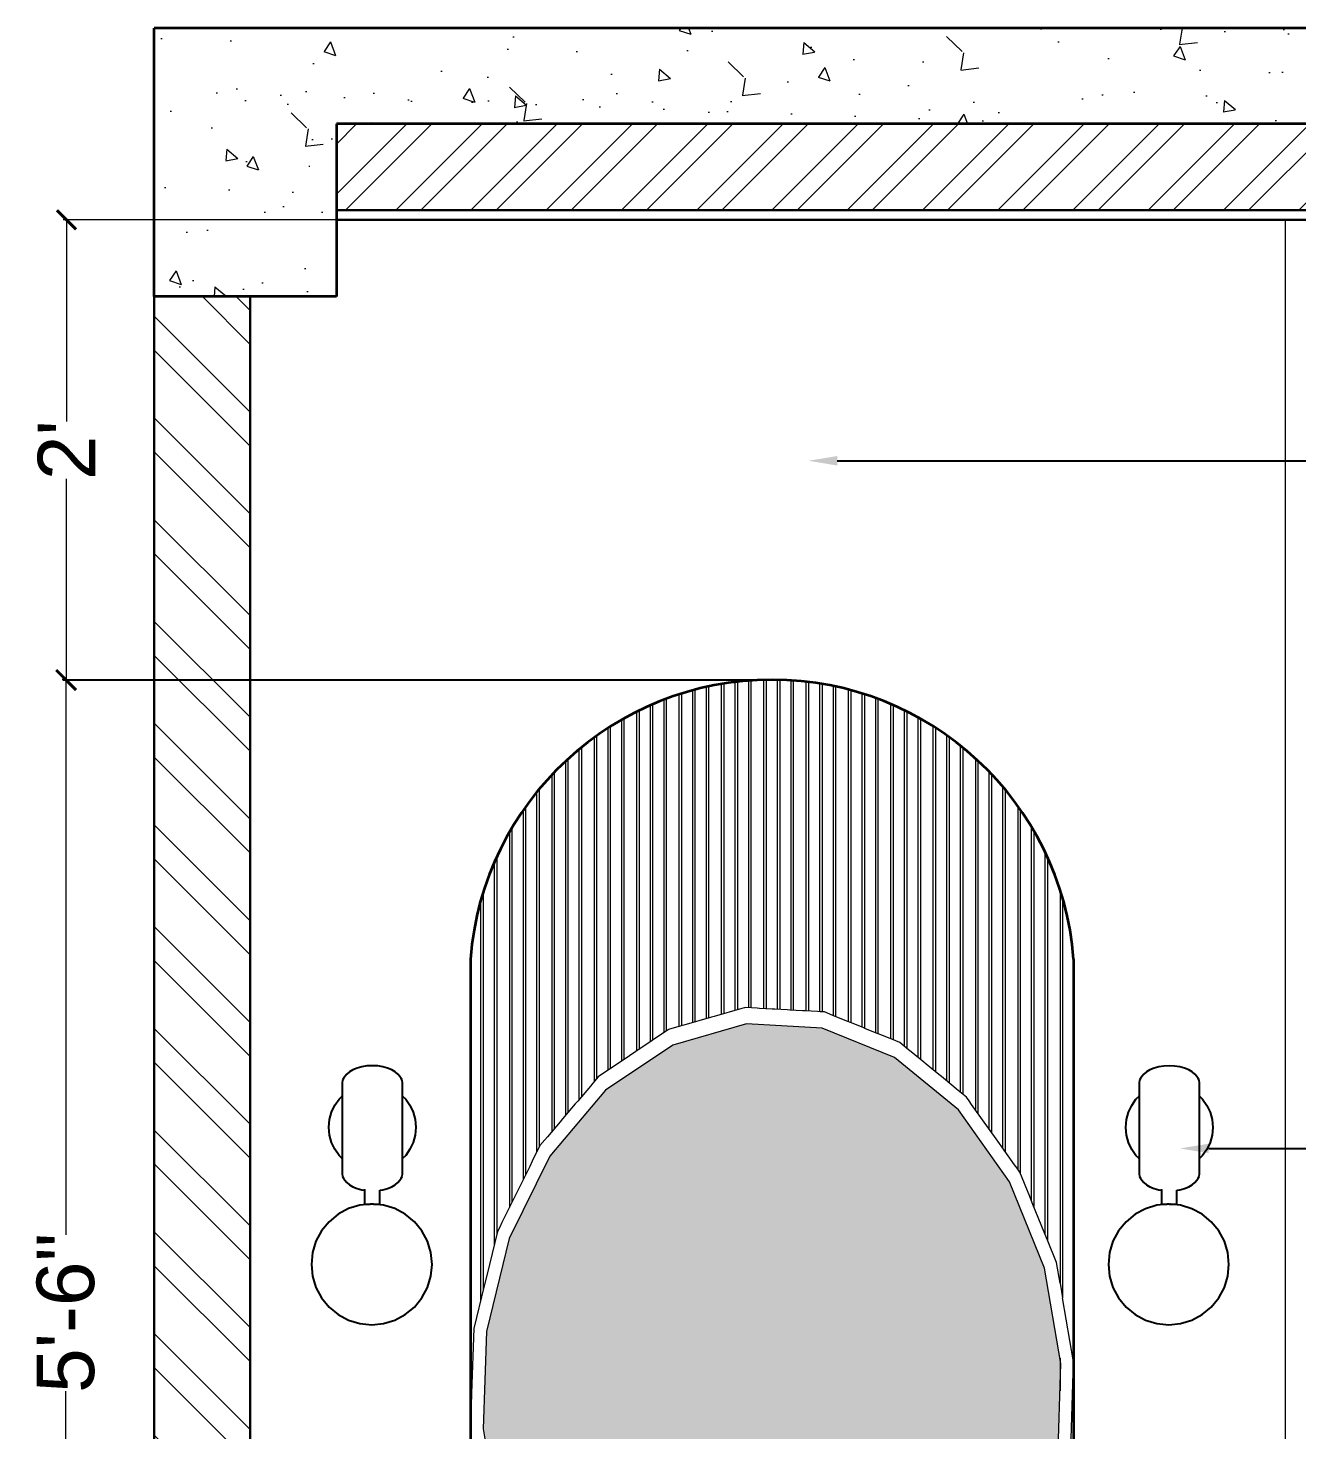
# Model space of a CAD drawing. Header units: inches. Extents: x 3324238 to 135265466, y -1036581 to 20094598.
# Drawn here: x 3355518.3 to 3355584.4, y -520094.9 to -520021.8 of the extents above; entities that cross this region are included whole.
import ezdxf
from ezdxf import colors
from ezdxf.entities.mleader import LeaderData, LeaderLine
from ezdxf.math import Vec2, Vec3

# ---------------------------------------------------------------- set-up
doc = ezdxf.new("R2010")
doc.units = ezdxf.units.IN
doc.header["$MEASUREMENT"] = 0
doc.header["$PDMODE"] = 3
for name, color, linetype, lineweight in [('dim05', 1, 'Continuous', 13), ('FURNITURE', 32, 'Continuous', 13), ('FURNITURE-1', 251, 'Continuous', 5), ('Labelling', 1, 'Continuous', 25), ('wall', 7, 'Continuous', 30)]:
    doc.layers.add(name, color=color, linetype=linetype, lineweight=lineweight)
doc.layers.add('hatch', color=253, linetype='Continuous', lineweight=0, transparency=0.4)
doc.layers.add('str coll', color=6, linetype='Continuous')
doc.styles.get("Standard").update_dxf_attribs({"font": 'GOTHIC.TTF'})
doc.styles.add('The Thakors 3 inches', font='arial.ttf', dxfattribs={"height": 3})
doc.dimstyles.new('The Thakors 3 inches', dxfattribs={"dimtxt": 3, "dimasz": 1, "dimexe": 0.179993, "dimexo": 0.0625, "dimgap": 0.089996, "dimtad": 0, "dimzin": 0, "dimdsep": 46, "dimlunit": 4, "dimtxsty": 'The Thakors 3 inches', "dimblk": 'ARCHTICK', "dimcen": 0.089996, "dimclrd": 5, "dimclre": 5, "dimclrt": 1, "dimadec": 0, "dimazin": 0, "dimtfac": 0.799988, "dimtofl": 0, "dimtmove": 1, "dimatfit": 3, "dimfxl": 1, "dimtolj": 1, "dimtzin": 0, "dimlwd": 5, "dimlwe": 13, "dimarcsym": 0})

# ---------------------------------------------------------------- blocks, each defined once
blk = doc.blocks.new('_ArchTick')
at = {"color": 0, "linetype": 'ByBlock', "const_width": 0.15}
blk.add_lwpolyline([(-0.5, -0.5), (0.5, 0.5)], dxfattribs=at)
blk = doc.blocks.new('*D189')
at = {"layer": 'Defpoints', "color": 0, "lineweight": 30, "ltscale": 4, "transparency": 16777216}
for p in [(3355520.23, -520055.779), (3355557.141, -520055.779, 0), (3355556.815, -520121.8, 0)]:
    blk.add_point(p, dxfattribs=at)
at = {"layer": 'dim05', "color": 5, "lineweight": 13, "ltscale": 4, "transparency": 16777216}
for p, q in [((3355557.079, -520055.779), (3355520.05, -520055.779)), ((3355556.753, -520121.8), (3355520.05, -520121.8))]:
    blk.add_line(p, q, dxfattribs=at)
at = {"layer": 'dim05', "color": 152, "lineweight": 5, "ltscale": 4, "transparency": 16777216}
for p, q in [((3355520.23, -520055.779), (3355520.23, -520084.712)), ((3355520.23, -520121.8), (3355520.23, -520092.867))]:
    blk.add_line(p, q, dxfattribs=at)
for p, rotation in [((3355520.23, -520055.779), 90), ((3355520.23, -520121.8), 270)]:
    blk.add_blockref('_ArchTick', p, dxfattribs=dict(at, rotation=rotation))
at = {"layer": 'dim05', "color": 1, "lineweight": 5, "ltscale": 4, "transparency": 16777216, "insert": (3355520.23, -520088.79), "char_height": 3, "attachment_point": 5, "rotation": 90, "style": 'The Thakors 3 inches'}
blk.add_mtext('\\A1;5\'-6"', dxfattribs=at)
blk = doc.blocks.new('*D190')
at = {"layer": 'Defpoints', "color": 0, "lineweight": 30, "ltscale": 4, "transparency": 16777216}
for p in [(3355520.269, -520031.804), (3355558.172, -520031.804), (3355558.172, -520055.818, 0)]:
    blk.add_point(p, dxfattribs=at)
at = {"layer": 'dim05', "color": 5, "lineweight": 13, "ltscale": 4, "transparency": 16777216}
for p, q in [((3355558.11, -520031.804), (3355520.089, -520031.804)), ((3355558.11, -520055.818), (3355520.089, -520055.818))]:
    blk.add_line(p, q, dxfattribs=at)
at = {"layer": 'dim05', "color": 152, "lineweight": 5, "ltscale": 4, "transparency": 16777216}
for p, q in [((3355520.269, -520031.804), (3355520.269, -520042.315)), ((3355520.269, -520055.818), (3355520.269, -520045.307))]:
    blk.add_line(p, q, dxfattribs=at)
for p, rotation in [((3355520.269, -520031.804), 90), ((3355520.269, -520055.818), 270)]:
    blk.add_blockref('_ArchTick', p, dxfattribs=dict(at, rotation=rotation))
at = {"layer": 'dim05', "color": 1, "lineweight": 5, "ltscale": 4, "transparency": 16777216, "insert": (3355520.269, -520043.811), "char_height": 3, "attachment_point": 5, "rotation": 90, "style": 'The Thakors 3 inches'}
blk.add_mtext("\\A1;2'", dxfattribs=at)

msp = doc.modelspace()

# ---------------------------------------------------------------- hatches: boundary and pattern name
at = {"layer": 'FURNITURE'}
h = msp.add_hatch(color=256, dxfattribs=at)
h.set_gradient(color1=(199, 200, 202), name='CYLINDER')
h.paths.add_polyline_path([(3355558.204, -520112.466), (3355558.204, -520112.525), (3355558.389, -520112.535), (3355562.244, -520111.432), (3355565.746, -520109.082), (3355568.656, -520105.644), (3355570.777, -520101.354), (3355571.962, -520096.503), (3355572.085, -520092.847), (3355572.085, -520091.145), (3355571.276, -520086.458), (3355569.451, -520081.948), (3355566.782, -520078.2), (3355563.45, -520075.47), (3355559.683, -520073.943), (3355555.738, -520073.723), (3355551.883, -520074.826), (3355548.381, -520077.177), (3355545.47, -520080.614), (3355543.35, -520084.905), (3355542.164, -520089.755), (3355542, -520094.664), (3355542, -520094.87), (3355542.85, -520099.801), (3355544.676, -520104.31), (3355547.345, -520108.058), (3355550.677, -520110.789), (3355554.004, -520112.137), (3355555.068, -520112.35), (3355555.542, -520112.377), (3355555.542, -520112.277), (3355557.149, -520112.277), (3355557.149, -520112.466)])
at = {"layer": 'FURNITURE-1', "true_color": 0x000000}
h = msp.add_hatch(dxfattribs=at)
h.set_pattern_fill('AR-CONC', color=18, angle=-90)
h.set_pattern_definition([(320, (3606.6915, -571.009), (-0.62752135, -7.172601826), [0.75, -8.25]), (265, (3606.6915, -571.009), (7.521921337, 1.387513336), [0.6, -6.6]), (10.45144446, (3606.639, -571.607), (6.89439991, -5.785088467), [0.63740192, -7.01142112]), (316.1842, (3608.6915, -571.009), (-1.655192808, -10.672413307), [1.125, -12.375]), (6.6356355, (3608.554, -571.898), (9.741186008, -9.346619457), [0.95610342, -10.5171376]), (261.184164, (3608.692, -571.009), (9.741186003, -9.34661945), [0.9, -9.90000001]), (291, (3608.1915, -572.009), (-4.026188907, -5.969070521), [0.75, -8.25]), (236, (3608.1915, -572.009), (7.25150045, -2.43315332), [0.6, -6.6]), (341.45144474, (3607.856, -572.5065), (3.225311528, -8.402223767), [0.6374019, -7.01142112]), (307.5, (3606.6915, -571.009), (3.3289385383, -0.1215985532), [0, -6.52, 0, -6.7, 0, -6.625]), (277.5, (3606.6915, -571.009), (3.944117119, -2.6306953744), [0, -3.82, 0, -6.37, 0, -2.525]), (237.5, (3606.6915, -568.779), (-0.2255487173, -5.3382243617), [0, -2.5, 0, -7.8, 0, -10.35]), (227.5, (3606.6915, -567.779), (1.0010498233, -5.8318616934), [0, -3.25, 0, -5.18, 0, -7.35])])
h.paths.add_polyline_path([(3355656.414, -520026.804), (3355534.347, -520026.804), (3355534.346, -520035.805), (3355524.847, -520035.804), (3355524.847, -520021.804), (3355665.476, -520021.804), (3355665.476, -520035.804), (3355656.476, -520035.804)])
at = {"layer": 'FURNITURE-1', "lineweight": 0}
h = msp.add_hatch(dxfattribs=at)
h.set_pattern_fill('ANSI32', color=6, scale=7.4, angle=180)
h.set_pattern_definition([(225, (3259.1983, -761.8545), (1.9622213178, -1.9622213178), []), (225, (3257.8902, -761.8545), (1.9622213178, -1.9622213178), [])])
edge = h.paths.add_edge_path()
edge.add_line((3355656.414, -520031.304), (3355534.347, -520031.304))
edge.add_line((3355534.347, -520026.804), (3355534.346, -520031.304))
edge.add_line((3355656.414, -520026.804), (3355534.347, -520026.804))
edge.add_line((3355656.414, -520026.804), (3355656.445, -520031.304))
at = {"layer": 'hatch', "lineweight": 15, "true_color": 0x636466}
h = msp.add_hatch(dxfattribs=at)
h.set_pattern_fill('ANSI32', color=251, scale=10, angle=90)
h.set_pattern_definition([(135, (3606.6915, -571.009), (-2.6516504294, -2.6516504294), []), (135, (3606.6915, -569.2414), (-2.6516504294, -2.6516504294), [])])
h.paths.add_polyline_path([(3355656.476, -520035.804), (3355665.476, -520035.804), (3355665.476, -520149.804), (3355665.476, -520152.827), (3355656.476, -520152.804), (3355656.476, -520149.804)])
h.paths.add_polyline_path([(3355524.847, -520035.804), (3355529.847, -520035.804), (3355529.842, -520152.799), (3355524.847, -520152.799)])

# ---------------------------------------------------------------- linework, layer by layer
at = {"color": 1, "lineweight": 35}
for p, q in [((3355665.476, -520021.804), (3355524.847, -520021.804)), ((3355524.847, -520035.804, 0), (3355524.847, -520021.804, 0)), ((3355534.347, -520026.804), (3355534.346, -520035.805, 0)), ((3355656.414, -520026.804), (3355534.347, -520026.804)), ((3355534.346, -520035.805, 0), (3355524.847, -520035.804, 0))]:
    msp.add_line(p, q, dxfattribs=at)
for p, q in [((3355534.888, -520076.338, 0), (3355534.784, -520076.456, 0)), ((3355535.027, -520076.219, 0), (3355534.888, -520076.338, 0)), ((3355535.204, -520076.11, 0), (3355535.027, -520076.219, 0)), ((3355535.422, -520076.022, 0), (3355535.204, -520076.11, 0)), ((3355535.67, -520075.956, 0), (3355535.422, -520076.022, 0)), ((3355535.939, -520075.915, 0), (3355535.67, -520075.956, 0)), ((3355536.218, -520075.901, 0), (3355535.939, -520075.915, 0)), ((3355536.497, -520075.915, 0), (3355536.218, -520075.901, 0)), ((3355536.766, -520075.956, 0), (3355536.497, -520075.915, 0)), ((3355537.014, -520076.022, 0), (3355536.766, -520075.956, 0)), ((3355537.232, -520076.11, 0), (3355537.014, -520076.022, 0)), ((3355537.409, -520076.219, 0), (3355537.232, -520076.11, 0)), ((3355537.548, -520076.338, 0), (3355537.409, -520076.219, 0)), ((3355537.652, -520076.456, 0), (3355537.548, -520076.338, 0)), ((3355576.453, -520076.34, 0), (3355576.349, -520076.458, 0)), ((3355576.592, -520076.221, 0), (3355576.453, -520076.34, 0)), ((3355576.769, -520076.112, 0), (3355576.592, -520076.221, 0)), ((3355576.987, -520076.024, 0), (3355576.769, -520076.112, 0)), ((3355577.235, -520075.958, 0), (3355576.987, -520076.024, 0)), ((3355577.504, -520075.917, 0), (3355577.235, -520075.958, 0)), ((3355577.783, -520075.903, 0), (3355577.504, -520075.917, 0)), ((3355578.062, -520075.917, 0), (3355577.783, -520075.903, 0)), ((3355578.331, -520075.958, 0), (3355578.062, -520075.917, 0)), ((3355578.58, -520076.024, 0), (3355578.331, -520075.958, 0)), ((3355578.797, -520076.112, 0), (3355578.58, -520076.024, 0)), ((3355578.974, -520076.221, 0), (3355578.797, -520076.112, 0)), ((3355579.113, -520076.34, 0), (3355578.974, -520076.221, 0)), ((3355579.217, -520076.458, 0), (3355579.113, -520076.34, 0)), ((3355534.647, -520076.785, 0), (3355534.639, -520077.041, 0)), ((3355534.639, -520077.041, 0), (3355534.639, -520077.487, 0)), ((3355534.668, -520076.65, 0), (3355534.647, -520076.785, 0)), ((3355534.712, -520076.564, 0), (3355534.668, -520076.65, 0)), ((3355534.784, -520076.456, 0), (3355534.712, -520076.564, 0)), ((3355537.724, -520076.564, 0), (3355537.652, -520076.456, 0)), ((3355537.768, -520076.65, 0), (3355537.724, -520076.564, 0)), ((3355537.79, -520076.785, 0), (3355537.768, -520076.65, 0)), ((3355537.797, -520077.041, 0), (3355537.79, -520076.785, 0)), ((3355537.797, -520077.487, 0), (3355537.797, -520077.041, 0)), ((3355576.212, -520076.788, 0), (3355576.205, -520077.043, 0)), ((3355576.205, -520077.043, 0), (3355576.205, -520077.489, 0)), ((3355576.234, -520076.652, 0), (3355576.212, -520076.788, 0)), ((3355576.277, -520076.566, 0), (3355576.234, -520076.652, 0)), ((3355576.349, -520076.458, 0), (3355576.277, -520076.566, 0)), ((3355579.29, -520076.566, 0), (3355579.217, -520076.458, 0)), ((3355579.333, -520076.652, 0), (3355579.29, -520076.566, 0)), ((3355579.355, -520076.788, 0), (3355579.333, -520076.652, 0)), ((3355579.362, -520077.043, 0), (3355579.355, -520076.788, 0)), ((3355579.362, -520077.489, 0), (3355579.362, -520077.043, 0)), ((3355534.255, -520077.964, 0), (3355534.48, -520077.647, 0)), ((3355534.48, -520077.647, 0), (3355534.639, -520077.487, 0)), ((3355534.639, -520077.487, 0), (3355534.671, -520077.455, 0)), ((3355534.639, -520077.487, 0), (3355534.639, -520079.093, 0)), ((3355537.797, -520077.487, 0), (3355537.957, -520077.647, 0)), ((3355537.797, -520079.093, 0), (3355537.797, -520077.487, 0)), ((3355537.957, -520077.647, 0), (3355538.181, -520077.964, 0)), ((3355575.82, -520077.967, 0), (3355576.045, -520077.649, 0)), ((3355576.045, -520077.649, 0), (3355576.205, -520077.489, 0)), ((3355576.205, -520077.489, 0), (3355576.236, -520077.458, 0)), ((3355576.205, -520077.489, 0), (3355576.205, -520079.096, 0)), ((3355579.362, -520077.489, 0), (3355579.522, -520077.649, 0)), ((3355579.362, -520079.096, 0), (3355579.362, -520077.489, 0)), ((3355579.522, -520077.649, 0), (3355579.746, -520077.967, 0)), ((3355533.981, -520078.703, 0), (3355534.087, -520078.319, 0)), ((3355534.087, -520078.319, 0), (3355534.255, -520077.964, 0)), ((3355538.181, -520077.964, 0), (3355538.349, -520078.319, 0)), ((3355538.349, -520078.319, 0), (3355538.455, -520078.703, 0)), ((3355575.546, -520078.705, 0), (3355575.652, -520078.321, 0)), ((3355575.652, -520078.321, 0), (3355575.82, -520077.967, 0)), ((3355579.746, -520077.967, 0), (3355579.915, -520078.321, 0)), ((3355579.915, -520078.321, 0), (3355580.02, -520078.705, 0)), ((3355533.944, -520079.111, 0), (3355533.981, -520078.703, 0)), ((3355533.981, -520079.52, 0), (3355533.944, -520079.111, 0)), ((3355534.639, -520079.093, 0), (3355534.64, -520079.162, 0)), ((3355534.64, -520079.162, 0), (3355534.639, -520079.231, 0)), ((3355534.639, -520079.231, 0), (3355534.639, -520080.736, 0)), ((3355537.796, -520079.162, 0), (3355537.797, -520079.093, 0)), ((3355537.797, -520079.231, 0), (3355537.796, -520079.162, 0)), ((3355537.797, -520080.736, 0), (3355537.797, -520079.231, 0)), ((3355538.455, -520078.703, 0), (3355538.492, -520079.111, 0)), ((3355538.492, -520079.111, 0), (3355538.455, -520079.52, 0)), ((3355575.51, -520079.114, 0), (3355575.546, -520078.705, 0)), ((3355575.546, -520079.522, 0), (3355575.51, -520079.114, 0)), ((3355576.205, -520079.096, 0), (3355576.206, -520079.164, 0)), ((3355576.206, -520079.164, 0), (3355576.205, -520079.233, 0)), ((3355576.205, -520079.233, 0), (3355576.205, -520080.738, 0)), ((3355579.361, -520079.164, 0), (3355579.362, -520079.096, 0)), ((3355579.362, -520079.233, 0), (3355579.361, -520079.164, 0)), ((3355579.362, -520080.738, 0), (3355579.362, -520079.233, 0)), ((3355580.02, -520078.705, 0), (3355580.057, -520079.114, 0)), ((3355580.057, -520079.114, 0), (3355580.02, -520079.522, 0)), ((3355534.087, -520079.904, 0), (3355533.981, -520079.52, 0)), ((3355534.255, -520080.259, 0), (3355534.087, -520079.904, 0)), ((3355538.349, -520079.904, 0), (3355538.181, -520080.259, 0)), ((3355538.455, -520079.52, 0), (3355538.349, -520079.904, 0)), ((3355575.652, -520079.907, 0), (3355575.546, -520079.522, 0)), ((3355575.82, -520080.261, 0), (3355575.652, -520079.907, 0)), ((3355579.915, -520079.907, 0), (3355579.746, -520080.261, 0)), ((3355580.02, -520079.522, 0), (3355579.915, -520079.907, 0)), ((3355534.48, -520080.576, 0), (3355534.255, -520080.259, 0)), ((3355534.639, -520080.736, 0), (3355534.48, -520080.576, 0)), ((3355534.671, -520080.768, 0), (3355534.639, -520080.736, 0)), ((3355534.639, -520080.736, 0), (3355534.639, -520081.283, 0)), ((3355537.957, -520080.576, 0), (3355537.797, -520080.736, 0)), ((3355537.797, -520081.283, 0), (3355537.797, -520080.736, 0)), ((3355538.181, -520080.259, 0), (3355537.957, -520080.576, 0)), ((3355576.045, -520080.578, 0), (3355575.82, -520080.261, 0)), ((3355576.205, -520080.738, 0), (3355576.045, -520080.578, 0)), ((3355576.236, -520080.77, 0), (3355576.205, -520080.738, 0)), ((3355576.205, -520080.738, 0), (3355576.205, -520081.286, 0)), ((3355579.522, -520080.578, 0), (3355579.362, -520080.738, 0)), ((3355579.362, -520081.286, 0), (3355579.362, -520080.738, 0)), ((3355579.746, -520080.261, 0), (3355579.522, -520080.578, 0)), ((3355534.639, -520081.283, 0), (3355534.647, -520081.539, 0)), ((3355537.79, -520081.539, 0), (3355537.797, -520081.283, 0)), ((3355576.205, -520081.286, 0), (3355576.212, -520081.541, 0)), ((3355579.355, -520081.541, 0), (3355579.362, -520081.286, 0)), ((3355534.647, -520081.539, 0), (3355534.668, -520081.674, 0)), ((3355534.668, -520081.674, 0), (3355534.712, -520081.76, 0)), ((3355534.712, -520081.76, 0), (3355534.784, -520081.868, 0)), ((3355534.784, -520081.868, 0), (3355534.888, -520081.986, 0)), ((3355534.888, -520081.986, 0), (3355535.027, -520082.105, 0)), ((3355535.027, -520082.105, 0), (3355535.204, -520082.214, 0)), ((3355537.232, -520082.214, 0), (3355537.409, -520082.105, 0)), ((3355537.409, -520082.105, 0), (3355537.548, -520081.986, 0)), ((3355537.548, -520081.986, 0), (3355537.652, -520081.868, 0)), ((3355537.652, -520081.868, 0), (3355537.724, -520081.76, 0)), ((3355537.724, -520081.76, 0), (3355537.768, -520081.674, 0)), ((3355537.768, -520081.674, 0), (3355537.79, -520081.539, 0)), ((3355576.212, -520081.541, 0), (3355576.234, -520081.676, 0)), ((3355576.234, -520081.676, 0), (3355576.277, -520081.763, 0)), ((3355576.277, -520081.763, 0), (3355576.349, -520081.87, 0)), ((3355576.349, -520081.87, 0), (3355576.453, -520081.988, 0)), ((3355576.453, -520081.988, 0), (3355576.592, -520082.107, 0)), ((3355576.592, -520082.107, 0), (3355576.769, -520082.216, 0)), ((3355578.797, -520082.216, 0), (3355578.974, -520082.107, 0)), ((3355578.974, -520082.107, 0), (3355579.113, -520081.988, 0)), ((3355579.113, -520081.988, 0), (3355579.217, -520081.87, 0)), ((3355579.217, -520081.87, 0), (3355579.29, -520081.763, 0)), ((3355579.29, -520081.763, 0), (3355579.333, -520081.676, 0)), ((3355579.333, -520081.676, 0), (3355579.355, -520081.541, 0)), ((3355535.204, -520082.214, 0), (3355535.422, -520082.302, 0)), ((3355535.422, -520082.302, 0), (3355535.67, -520082.368, 0)), ((3355535.67, -520082.368, 0), (3355535.818, -520082.391, 0)), ((3355535.818, -520082.335, 0), (3355535.818, -520082.356, 0)), ((3355535.818, -520082.391, 0), (3355535.818, -520083.12, 0)), ((3355535.818, -520082.391, 0), (3355535.848, -520082.395, 0)), ((3355536.615, -520082.391, 0), (3355536.618, -520082.391, 0)), ((3355536.618, -520082.391, 0), (3355536.766, -520082.368, 0)), ((3355536.618, -520083.12, 0), (3355536.618, -520082.391, 0)), ((3355536.766, -520082.368, 0), (3355537.014, -520082.302, 0)), ((3355537.014, -520082.302, 0), (3355537.232, -520082.214, 0)), ((3355576.769, -520082.216, 0), (3355576.987, -520082.304, 0)), ((3355576.987, -520082.304, 0), (3355577.235, -520082.37, 0)), ((3355577.235, -520082.37, 0), (3355577.383, -520082.393, 0)), ((3355577.383, -520082.337, 0), (3355577.383, -520082.358, 0)), ((3355577.383, -520082.393, 0), (3355577.383, -520083.122, 0)), ((3355577.383, -520082.393, 0), (3355577.414, -520082.397, 0)), ((3355578.18, -520082.393, 0), (3355578.183, -520082.393, 0)), ((3355578.183, -520082.393, 0), (3355578.331, -520082.37, 0)), ((3355578.183, -520083.122, 0), (3355578.183, -520082.393, 0)), ((3355578.331, -520082.37, 0), (3355578.58, -520082.304, 0)), ((3355578.58, -520082.304, 0), (3355578.797, -520082.216, 0)), ((3355534.438, -520083.643, 0), (3355533.961, -520084.034, 0)), ((3355534.982, -520083.352, 0), (3355534.438, -520083.643, 0)), ((3355535.572, -520083.173, 0), (3355534.982, -520083.352, 0)), ((3355536.11, -520083.12, 0), (3355535.572, -520083.173, 0)), ((3355535.818, -520083.12, 0), (3355535.848, -520083.12, 0)), ((3355535.848, -520083.12, 0), (3355535.935, -520083.12, 0)), ((3355535.935, -520083.12, 0), (3355536.065, -520083.12, 0)), ((3355536.065, -520083.12, 0), (3355536.11, -520083.12, 0)), ((3355536.185, -520083.12, 0), (3355536.11, -520083.12, 0)), ((3355536.218, -520083.12, 0), (3355536.185, -520083.12, 0)), ((3355536.267, -520083.12, 0), (3355536.218, -520083.12, 0)), ((3355536.276, -520083.122, 0), (3355536.267, -520083.12, 0)), ((3355536.276, -520083.122, 0), (3355536.371, -520083.12, 0)), ((3355536.799, -520083.173, 0), (3355536.276, -520083.122, 0)), ((3355536.371, -520083.12, 0), (3355536.501, -520083.12, 0)), ((3355536.501, -520083.12, 0), (3355536.588, -520083.12, 0)), ((3355536.588, -520083.12, 0), (3355536.618, -520083.12, 0)), ((3355537.389, -520083.352, 0), (3355536.799, -520083.173, 0)), ((3355537.932, -520083.643, 0), (3355537.389, -520083.352, 0)), ((3355538.409, -520084.034, 0), (3355537.932, -520083.643, 0)), ((3355576.003, -520083.645, 0), (3355575.526, -520084.036, 0)), ((3355576.547, -520083.354, 0), (3355576.003, -520083.645, 0)), ((3355577.137, -520083.175, 0), (3355576.547, -520083.354, 0)), ((3355577.675, -520083.122, 0), (3355577.137, -520083.175, 0)), ((3355577.383, -520083.122, 0), (3355577.414, -520083.122, 0)), ((3355577.414, -520083.122, 0), (3355577.5, -520083.122, 0)), ((3355577.5, -520083.122, 0), (3355577.63, -520083.122, 0)), ((3355577.63, -520083.122, 0), (3355577.675, -520083.122, 0)), ((3355577.75, -520083.122, 0), (3355577.675, -520083.122, 0)), ((3355577.783, -520083.122, 0), (3355577.75, -520083.122, 0)), ((3355577.783, -520083.122, 0), (3355577.832, -520083.122, 0)), ((3355577.842, -520083.124, 0), (3355577.832, -520083.122, 0)), ((3355577.842, -520083.124, 0), (3355577.936, -520083.122, 0)), ((3355578.364, -520083.175, 0), (3355577.842, -520083.124, 0)), ((3355577.936, -520083.122, 0), (3355578.066, -520083.122, 0)), ((3355578.066, -520083.122, 0), (3355578.153, -520083.122, 0)), ((3355578.153, -520083.122, 0), (3355578.183, -520083.122, 0)), ((3355578.954, -520083.354, 0), (3355578.364, -520083.175, 0)), ((3355579.498, -520083.645, 0), (3355578.954, -520083.354, 0)), ((3355579.974, -520084.036, 0), (3355579.498, -520083.645, 0)), ((3355533.961, -520084.034, 0), (3355533.57, -520084.51, 0)), ((3355538.8, -520084.51, 0), (3355538.409, -520084.034, 0)), ((3355575.526, -520084.036, 0), (3355575.135, -520084.513, 0)), ((3355580.365, -520084.513, 0), (3355579.974, -520084.036, 0)), ((3355533.279, -520085.054, 0), (3355533.1, -520085.644, 0)), ((3355533.57, -520084.51, 0), (3355533.279, -520085.054, 0)), ((3355539.091, -520085.054, 0), (3355538.8, -520084.51, 0)), ((3355539.27, -520085.644, 0), (3355539.091, -520085.054, 0)), ((3355574.845, -520085.056, 0), (3355574.666, -520085.646, 0)), ((3355575.135, -520084.513, 0), (3355574.845, -520085.056, 0)), ((3355580.656, -520085.056, 0), (3355580.365, -520084.513, 0)), ((3355580.835, -520085.646, 0), (3355580.656, -520085.056, 0)), ((3355533.1, -520085.644, 0), (3355533.04, -520086.258, 0)), ((3355539.33, -520086.258, 0), (3355539.27, -520085.644, 0)), ((3355574.666, -520085.646, 0), (3355574.605, -520086.26, 0)), ((3355580.895, -520086.26, 0), (3355580.835, -520085.646, 0)), ((3355533.04, -520086.258, 0), (3355533.1, -520086.871, 0)), ((3355539.27, -520086.871, 0), (3355539.33, -520086.258, 0)), ((3355574.605, -520086.26, 0), (3355574.666, -520086.873, 0)), ((3355580.835, -520086.873, 0), (3355580.895, -520086.26, 0)), ((3355533.1, -520086.871, 0), (3355533.279, -520087.461, 0)), ((3355539.091, -520087.461, 0), (3355539.27, -520086.871, 0)), ((3355574.666, -520086.873, 0), (3355574.845, -520087.463, 0)), ((3355580.656, -520087.463, 0), (3355580.835, -520086.873, 0)), ((3355533.279, -520087.461, 0), (3355533.57, -520088.005, 0)), ((3355533.57, -520088.005, 0), (3355533.961, -520088.482, 0)), ((3355538.409, -520088.482, 0), (3355538.8, -520088.005, 0)), ((3355538.8, -520088.005, 0), (3355539.091, -520087.461, 0)), ((3355574.845, -520087.463, 0), (3355575.135, -520088.007, 0)), ((3355575.135, -520088.007, 0), (3355575.526, -520088.484, 0)), ((3355579.974, -520088.484, 0), (3355580.365, -520088.007, 0)), ((3355580.365, -520088.007, 0), (3355580.656, -520087.463, 0)), ((3355533.961, -520088.482, 0), (3355534.438, -520088.873, 0)), ((3355537.932, -520088.873, 0), (3355538.409, -520088.482, 0)), ((3355575.526, -520088.484, 0), (3355576.003, -520088.875, 0)), ((3355579.498, -520088.875, 0), (3355579.974, -520088.484, 0)), ((3355534.438, -520088.873, 0), (3355534.982, -520089.163, 0)), ((3355534.982, -520089.163, 0), (3355535.572, -520089.342, 0)), ((3355535.572, -520089.342, 0), (3355536.185, -520089.403, 0)), ((3355536.185, -520089.403, 0), (3355536.799, -520089.342, 0)), ((3355536.799, -520089.342, 0), (3355537.389, -520089.163, 0)), ((3355537.389, -520089.163, 0), (3355537.932, -520088.873, 0)), ((3355576.003, -520088.875, 0), (3355576.547, -520089.166, 0)), ((3355576.547, -520089.166, 0), (3355577.137, -520089.345, 0)), ((3355577.137, -520089.345, 0), (3355577.75, -520089.405, 0)), ((3355577.75, -520089.405, 0), (3355578.364, -520089.345, 0)), ((3355578.364, -520089.345, 0), (3355578.954, -520089.166, 0)), ((3355578.954, -520089.166, 0), (3355579.498, -520088.875, 0))]:
    msp.add_line(p, q)
at = {"layer": 'FURNITURE'}
for p, q in [((3355555.254, -520055.883, 0), (3355555.254, -520072.993, 0)), ((3355555.832, -520055.827, 0), (3355555.832, -520072.88, 0)), ((3355555.963, -520055.817, 0), (3355555.963, -520072.887, 0)), ((3355556.622, -520055.785, 0), (3355556.622, -520072.924, 0)), ((3355556.753, -520055.782, 0), (3355556.753, -520072.931, 0)), ((3355557.331, -520055.781, 0), (3355557.331, -520072.963, 0)), ((3355557.463, -520055.784, 0), (3355557.463, -520072.971, 0)), ((3355558.041, -520055.809, 0), (3355558.041, -520073.003, 0)), ((3355558.172, -520055.818, 0), (3355558.172, -520073.01, 0)), ((3355558.831, -520055.878, 0), (3355558.831, -520073.047, 0)), ((3355558.962, -520055.894, 0), (3355558.962, -520073.054, 0)), ((3355552.204, -520056.546, 0), (3355552.204, -520073.866, 0)), ((3355552.335, -520056.504, 0), (3355552.335, -520073.828, 0)), ((3355552.913, -520056.335, 0), (3355552.913, -520073.663, 0)), ((3355553.045, -520056.299, 0), (3355553.045, -520073.625, 0)), ((3355553.623, -520056.159, 0), (3355553.623, -520073.46, 0)), ((3355553.754, -520056.13, 0), (3355553.754, -520073.422, 0)), ((3355554.413, -520056.003, 0), (3355554.413, -520073.234, 0)), ((3355554.544, -520055.981, 0), (3355554.544, -520073.196, 0)), ((3355555.122, -520055.899, 0), (3355555.122, -520073.031, 0)), ((3355559.54, -520055.975, 0), (3355559.54, -520073.086, 0)), ((3355559.672, -520055.996, 0), (3355559.672, -520073.093, 0)), ((3355560.25, -520056.104, 0), (3355560.25, -520073.283, 0)), ((3355560.381, -520056.132, 0), (3355560.381, -520073.337, 0)), ((3355561.04, -520056.288, 0), (3355561.04, -520073.604, 0)), ((3355561.171, -520056.323, 0), (3355561.171, -520073.657, 0)), ((3355561.749, -520056.491, 0), (3355561.749, -520073.891, 0)), ((3355561.881, -520056.533, 0), (3355561.881, -520073.945, 0)), ((3355550.704, -520057.117, 0), (3355550.704, -520074.661, 0)), ((3355550.836, -520057.06, 0), (3355550.836, -520074.573, 0)), ((3355551.414, -520056.825, 0), (3355551.414, -520074.185, 0)), ((3355551.545, -520056.776, 0), (3355551.545, -520074.097, 0)), ((3355562.459, -520056.73, 0), (3355562.459, -520074.179, 0)), ((3355562.59, -520056.779, 0), (3355562.59, -520074.232, 0)), ((3355563.249, -520057.042, 0), (3355563.249, -520074.499, 0)), ((3355563.38, -520057.099, 0), (3355563.38, -520074.553, 0)), ((3355549.205, -520057.876, 0), (3355549.205, -520075.668, 0)), ((3355549.336, -520057.801, 0), (3355549.336, -520075.579, 0)), ((3355549.995, -520057.451, 0), (3355549.995, -520075.137, 0)), ((3355550.126, -520057.386, 0), (3355550.126, -520075.049, 0)), ((3355563.958, -520057.365, 0), (3355563.958, -520074.881, 0)), ((3355564.09, -520057.43, 0), (3355564.09, -520074.989, 0)), ((3355564.668, -520057.733, 0), (3355564.668, -520075.463, 0)), ((3355564.799, -520057.806, 0), (3355564.799, -520075.57, 0)), ((3355547.786, -520058.795, 0), (3355547.786, -520076.729, 0)), ((3355547.917, -520058.701, 0), (3355547.917, -520076.573, 0)), ((3355548.495, -520058.308, 0), (3355548.495, -520076.144, 0)), ((3355548.627, -520058.224, 0), (3355548.627, -520076.055, 0)), ((3355565.458, -520058.198, 0), (3355565.458, -520076.11, 0)), ((3355565.59, -520058.281, 0), (3355565.59, -520076.218, 0)), ((3355566.167, -520058.671, 0), (3355566.167, -520076.691, 0)), ((3355566.299, -520058.765, 0), (3355566.299, -520076.799, 0)), ((3355546.996, -520059.409, 0), (3355546.996, -520077.662, 0)), ((3355547.127, -520059.301, 0), (3355547.127, -520077.507, 0)), ((3355566.877, -520059.202, 0), (3355566.877, -520077.273, 0)), ((3355567.008, -520059.308, 0), (3355567.008, -520077.381, 0)), ((3355546.286, -520060.034, 0), (3355546.286, -520078.5, 0)), ((3355546.418, -520059.912, 0), (3355546.418, -520078.345, 0)), ((3355567.667, -520059.874, 0), (3355567.667, -520078.188, 0)), ((3355567.799, -520059.994, 0), (3355567.799, -520078.373, 0)), ((3355545.577, -520060.741, 0), (3355545.577, -520079.338, 0)), ((3355545.708, -520060.603, 0), (3355545.708, -520079.183, 0)), ((3355568.376, -520060.559, 0), (3355568.376, -520079.184, 0)), ((3355568.508, -520060.696, 0), (3355568.508, -520079.369, 0)), ((3355544.787, -520061.647, 0), (3355544.787, -520080.418, 0)), ((3355544.918, -520061.486, 0), (3355544.918, -520080.152, 0)), ((3355569.086, -520061.34, 0), (3355569.086, -520080.181, 0)), ((3355569.217, -520061.496, 0), (3355569.217, -520080.365, 0)), ((3355544.209, -520062.409, 0), (3355544.209, -520081.588, 0)), ((3355569.876, -520062.35, 0), (3355569.876, -520081.29, 0)), ((3355544.077, -520062.597, 0), (3355544.077, -520081.854, 0)), ((3355570.008, -520062.536, 0), (3355570.008, -520081.488, 0)), ((3355543.368, -520063.724, 0), (3355543.368, -520083.29, 0)), ((3355543.499, -520063.498, 0), (3355543.499, -520083.023, 0)), ((3355570.585, -520063.428, 0), (3355570.585, -520082.916, 0)), ((3355570.717, -520063.651, 0), (3355570.717, -520083.241, 0)), ((3355542.578, -520065.305, 0), (3355542.578, -520085.241, 0)), ((3355542.709, -520065.009, 0), (3355542.709, -520084.703, 0)), ((3355571.295, -520064.746, 0), (3355571.295, -520084.669, 0)), ((3355571.426, -520065.028, 0), (3355571.426, -520084.994, 0)), ((3355572.085, -520066.733, 0), (3355572.085, -520087.236, 0)), ((3355541.868, -520067.311, 0), (3355541.868, -520088.143, 0)), ((3355542, -520066.865, 0), (3355542, -520087.605, 0)), ((3355572.217, -520067.164, 0), (3355572.217, -520087.998, 0)), ((3355541.332, -520070.352, 0), (3355541.332, -520121.799, 0)), ((3355572.794, -520070.352, 0), (3355572.794, -520121.799, 0)), ((3355553.91, -520073.378, 0), (3355553.251, -520073.566, 0)), ((3355554.041, -520073.34, 0), (3355553.91, -520073.378, 0)), ((3355554.7, -520073.152, 0), (3355554.041, -520073.34, 0)), ((3355554.831, -520073.114, 0), (3355554.7, -520073.152, 0)), ((3355555.49, -520072.926, 0), (3355554.831, -520073.114, 0)), ((3355555.621, -520072.888, 0), (3355555.49, -520072.926, 0)), ((3355555.68, -520072.871, 0), (3355555.621, -520072.888, 0)), ((3355556.28, -520072.905, 0), (3355555.68, -520072.871, 0)), ((3355556.412, -520072.912, 0), (3355556.28, -520072.905, 0)), ((3355557.071, -520072.949, 0), (3355556.412, -520072.912, 0)), ((3355557.202, -520072.956, 0), (3355557.071, -520072.949, 0)), ((3355557.861, -520072.993, 0), (3355557.202, -520072.956, 0)), ((3355557.992, -520073, 0), (3355557.861, -520072.993, 0)), ((3355558.651, -520073.037, 0), (3355557.992, -520073, 0)), ((3355558.782, -520073.044, 0), (3355558.651, -520073.037, 0)), ((3355559.441, -520073.081, 0), (3355558.782, -520073.044, 0)), ((3355559.573, -520073.088, 0), (3355559.441, -520073.081, 0)), ((3355559.798, -520073.1, 0), (3355559.573, -520073.088, 0)), ((3355560.231, -520073.276, 0), (3355559.798, -520073.1, 0)), ((3355560.363, -520073.329, 0), (3355560.231, -520073.276, 0)), ((3355561.022, -520073.596, 0), (3355560.363, -520073.329, 0)), ((3355551.539, -520074.101, 0), (3355550.88, -520074.543, 0)), ((3355551.655, -520074.023, 0), (3355551.539, -520074.101, 0)), ((3355551.67, -520074.019, 0), (3355551.655, -520074.023, 0)), ((3355552.329, -520073.83, 0), (3355551.67, -520074.019, 0)), ((3355555.738, -520073.723, 0), (3355551.883, -520074.826, 0)), ((3355552.461, -520073.792, 0), (3355552.329, -520073.83, 0)), ((3355553.119, -520073.604, 0), (3355552.461, -520073.792, 0)), ((3355553.251, -520073.566, 0), (3355553.119, -520073.604, 0)), ((3355559.683, -520073.943, 0), (3355555.738, -520073.723, 0)), ((3355563.45, -520075.47, 0), (3355559.683, -520073.943, 0)), ((3355561.153, -520073.65, 0), (3355561.022, -520073.596, 0)), ((3355561.812, -520073.917, 0), (3355561.153, -520073.65, 0)), ((3355561.943, -520073.97, 0), (3355561.812, -520073.917, 0)), ((3355562.602, -520074.237, 0), (3355561.943, -520073.97, 0)), ((3355551.883, -520074.826, 0), (3355548.381, -520077.177, 0)), ((3355550.749, -520074.631, 0), (3355550.09, -520075.073, 0)), ((3355550.88, -520074.543, 0), (3355550.749, -520074.631, 0)), ((3355562.734, -520074.29, 0), (3355562.602, -520074.237, 0)), ((3355563.392, -520074.557, 0), (3355562.734, -520074.29, 0)), ((3355563.524, -520074.611, 0), (3355563.392, -520074.557, 0)), ((3355563.73, -520074.694, 0), (3355563.524, -520074.611, 0)), ((3355564.182, -520075.065, 0), (3355563.73, -520074.694, 0)), ((3355549.3, -520075.604, 0), (3355549.168, -520075.692, 0)), ((3355549.958, -520075.162, 0), (3355549.3, -520075.604, 0)), ((3355550.09, -520075.073, 0), (3355549.958, -520075.162, 0)), ((3355566.782, -520078.2, 0), (3355563.45, -520075.47, 0)), ((3355564.314, -520075.173, 0), (3355564.182, -520075.065, 0)), ((3355564.973, -520075.712, 0), (3355564.314, -520075.173, 0)), ((3355548.378, -520076.222, 0), (3355547.999, -520076.476, 0)), ((3355548.509, -520076.134, 0), (3355548.378, -520076.222, 0)), ((3355549.168, -520075.692, 0), (3355548.509, -520076.134, 0)), ((3355565.104, -520075.82, 0), (3355564.973, -520075.712, 0)), ((3355565.763, -520076.36, 0), (3355565.104, -520075.82, 0)), ((3355547.588, -520076.963, 0), (3355546.929, -520077.741, 0)), ((3355547.719, -520076.808, 0), (3355547.588, -520076.963, 0)), ((3355547.999, -520076.476, 0), (3355547.719, -520076.808, 0)), ((3355565.895, -520076.468, 0), (3355565.763, -520076.36, 0)), ((3355566.553, -520077.008, 0), (3355565.895, -520076.468, 0)), ((3355566.685, -520077.116, 0), (3355566.553, -520077.008, 0)), ((3355548.381, -520077.177, 0), (3355545.47, -520080.614, 0)), ((3355546.929, -520077.741, 0), (3355546.797, -520077.896, 0)), ((3355567.208, -520077.545, 0), (3355566.685, -520077.116, 0)), ((3355567.343, -520077.734, 0), (3355567.208, -520077.545, 0)), ((3355567.475, -520077.919, 0), (3355567.343, -520077.734, 0)), ((3355546.797, -520077.896, 0), (3355546.139, -520078.674, 0)), ((3355569.451, -520081.948, 0), (3355566.782, -520078.2, 0)), ((3355568.134, -520078.844, 0), (3355567.475, -520077.919, 0)), ((3355546.007, -520078.83, 0), (3355545.348, -520079.608, 0)), ((3355546.139, -520078.674, 0), (3355546.007, -520078.83, 0)), ((3355568.265, -520079.029, 0), (3355568.134, -520078.844, 0)), ((3355568.924, -520079.954, 0), (3355568.265, -520079.029, 0)), ((3355545.217, -520079.763, 0), (3355544.961, -520080.065, 0)), ((3355545.348, -520079.608, 0), (3355545.217, -520079.763, 0)), ((3355569.056, -520080.138, 0), (3355568.924, -520079.954, 0)), ((3355545.47, -520080.614, 0), (3355543.35, -520084.905, 0)), ((3355544.961, -520080.065, 0), (3355544.558, -520080.881, 0)), ((3355569.714, -520081.063, 0), (3355569.056, -520080.138, 0)), ((3355544.426, -520081.147, 0), (3355543.768, -520082.48, 0)), ((3355544.558, -520080.881, 0), (3355544.426, -520081.147, 0)), ((3355569.846, -520081.248, 0), (3355569.714, -520081.063, 0)), ((3355569.995, -520081.457, 0), (3355569.846, -520081.248, 0)), ((3355570.505, -520082.716, 0), (3355569.995, -520081.457, 0)), ((3355571.276, -520086.458, 0), (3355569.451, -520081.948, 0)), ((3355543.636, -520082.746, 0), (3355542.978, -520084.079, 0)), ((3355543.768, -520082.48, 0), (3355543.636, -520082.746, 0)), ((3355570.636, -520083.041, 0), (3355570.505, -520082.716, 0)), ((3355571.295, -520084.669, 0), (3355570.636, -520083.041, 0)), ((3355542.846, -520084.345, 0), (3355542.748, -520084.544, 0)), ((3355542.978, -520084.079, 0), (3355542.846, -520084.345, 0)), ((3355543.35, -520084.905, 0), (3355542.164, -520089.755, 0)), ((3355542.748, -520084.544, 0), (3355542.187, -520086.837, 0)), ((3355571.426, -520084.994, 0), (3355571.295, -520084.669, 0)), ((3355571.9, -520086.165, 0), (3355571.426, -520084.994, 0)), ((3355572.133, -520091.422, 0), (3355571.276, -520086.458, 0)), ((3355572.085, -520087.235, 0), (3355571.9, -520086.165, 0)), ((3355542.187, -520086.837, 0), (3355542.056, -520087.375, 0)), ((3355572.085, -520087.235, 0), (3355572.217, -520087.998, 0)), ((3355542.056, -520087.375, 0), (3355541.51, -520089.607, 0)), ((3355572.794, -520091.347, 0), (3355572.217, -520087.998, 0)), ((3355541.51, -520089.607, 0), (3355541.397, -520092.978, 0)), ((3355542.164, -520089.755, 0), (3355541.994, -520094.836, 0)), ((3355571.962, -520096.503, 0), (3355572.133, -520091.422, 0)), ((3355572.085, -520091.145, 0), (3355572.085, -520092.847, 0)), ((3355572.617, -520096.651, 0), (3355572.794, -520091.347, 0)), ((3355541.397, -520092.978, 0), (3355541.332, -520094.911, 0)), ((3355541.994, -520094.836, 0), (3355542.85, -520099.801, 0)), ((3355542, -520094.664, 0), (3355542, -520094.87, 0))]:
    msp.add_line(p, q, dxfattribs=at)
at = {"layer": 'FURNITURE', "lineweight": 35}
for p, q in [((3355541.332, -520070.352, 0), (3355541.332, -520121.799, 0)), ((3355572.794, -520070.352, 0), (3355572.794, -520121.799, 0))]:
    msp.add_line(p, q, dxfattribs=at)
at = {"layer": 'FURNITURE'}
msp.add_arc((3355557.063, -520071.556, 0), 15.777, 4.37614, 175.62386, dxfattribs=at)
at = {"layer": 'FURNITURE', "lineweight": 35}
msp.add_arc((3355557.063, -520071.556, 0), 15.777, 4.37614, 175.62386, dxfattribs=at)
at = {"layer": 'str coll', "color": 18, "lineweight": 5, "true_color": 0x000000}
msp.add_line((3355583.843, -520149.801, 0), (3355583.847, -520031.804, 0), dxfattribs=at)
at = {"layer": 'wall', "color": 6, "lineweight": 30, "ltscale": 0.5}
for p, q in [((3355656.414, -520031.304), (3355534.347, -520031.304)), ((3355656.414, -520031.804), (3355534.347, -520031.804))]:
    msp.add_line(p, q, dxfattribs=at)
at = {"layer": 'wall', "lineweight": 30}
for p, q in [((3355524.847, -520035.804, 0), (3355524.847, -520152.799, 0)), ((3355529.847, -520035.804, 0), (3355529.843, -520118.554, 0)), ((3355533.847, -520035.804, 0), (3355533.847, -520035.804, 0))]:
    msp.add_line(p, q, dxfattribs=at)

# ---------------------------------------------------------------- dimensions: what is measured, and where the dimension line sits
at = {"layer": 'dim05', "lineweight": 5, "ltscale": 4}
for base, p1, p2, picture, middle in [((3355520.269, -520031.804), (3355558.172, -520055.818, 0), (3355558.172, -520031.804), '*D190', (3355520.269, -520043.811)), ((3355520.23, -520055.779), (3355556.815, -520121.8, 0), (3355557.141, -520055.779, 0), '*D189', (3355520.23, -520088.79))]:
    dim = msp.add_linear_dim(base=base, p1=p1, p2=p2, angle=90, dimstyle='The Thakors 3 inches', override={"dimtxt": 32, "dimdec": 0, "dimclrd": 152}, dxfattribs=at)
    dim.commit()
    dim.dimension.update_dxf_attribs({"geometry": picture, "text_midpoint": middle})

# ---------------------------------------------------------------- leaders
at = {"layer": 'Labelling', "lineweight": 5}
ml = msp.add_multileader_mtext('Standard', dxfattribs=at)
ml.set_content('wall \\Pcolor', color=256)
ml.set_leader_properties()
ml.build(insert=Vec2(0, 0))
ml.multileader.update_dxf_attribs({"arrow_head_size": 1.5})
ctx = ml.context
ctx.base_point, ctx.char_height, ctx.arrow_head_size, ctx.landing_gap_size, ctx.plane_origin = Vec3(3355677.386, -520044.364, -0.078), 3, 1.5, 0.09, Vec3(3355748.32, -520044.364, -0.078)
notes = []
notes.append((ctx, [(0, (1, 1, 0), (3355675.252, -520044.364, -0.078), (1, 0), 2.134, [(0, [(3355558.961, -520044.364, -0.078)], 0, [])])]))
ctx.mtext.insert, ctx.mtext.flow_direction = Vec3(3355677.476, -520042.835, -0.078), 5
ml = msp.add_multileader_mtext('Standard', dxfattribs=at)
ml.set_content('wall lignt', color=256)
ml.set_leader_properties()
ml.build(insert=Vec2(0, 0))
ml.multileader.update_dxf_attribs({"arrow_head_size": 1.5})
ctx = ml.context
ctx.base_point, ctx.char_height, ctx.arrow_head_size, ctx.landing_gap_size, ctx.plane_origin = Vec3(3355677.386, -520080.214), 3, 1.5, 0.09, Vec3(3355570.663, -520080.214)
notes.append((ctx, [(0, (1, 1, 0), (3355589.324, -520080.214), (1, 0), 88.062, [(0, [(3355578.336, -520080.214)], 0, [])])]))
ctx.mtext.insert, ctx.mtext.flow_direction = Vec3(3355677.476, -520078.279), 5
for ctx, leaders in notes:
    for number, flags, end, landing, length, lines in leaders:
        leader = LeaderData()
        leader.index, (leader.has_last_leader_line, leader.has_dogleg_vector, leader.attachment_direction) = number, flags
        leader.last_leader_point, leader.dogleg_vector, leader.dogleg_length = Vec3(end), Vec3(landing), length
        for number, points, colour, breaks in lines:
            line = LeaderLine()
            line.index, line.vertices, line.color, line.breaks = number, Vec3.list(points), colors.encode_raw_color(colour), breaks
            leader.lines.append(line)
        ctx.leaders.append(leader)

doc.saveas('drawing.dxf')
